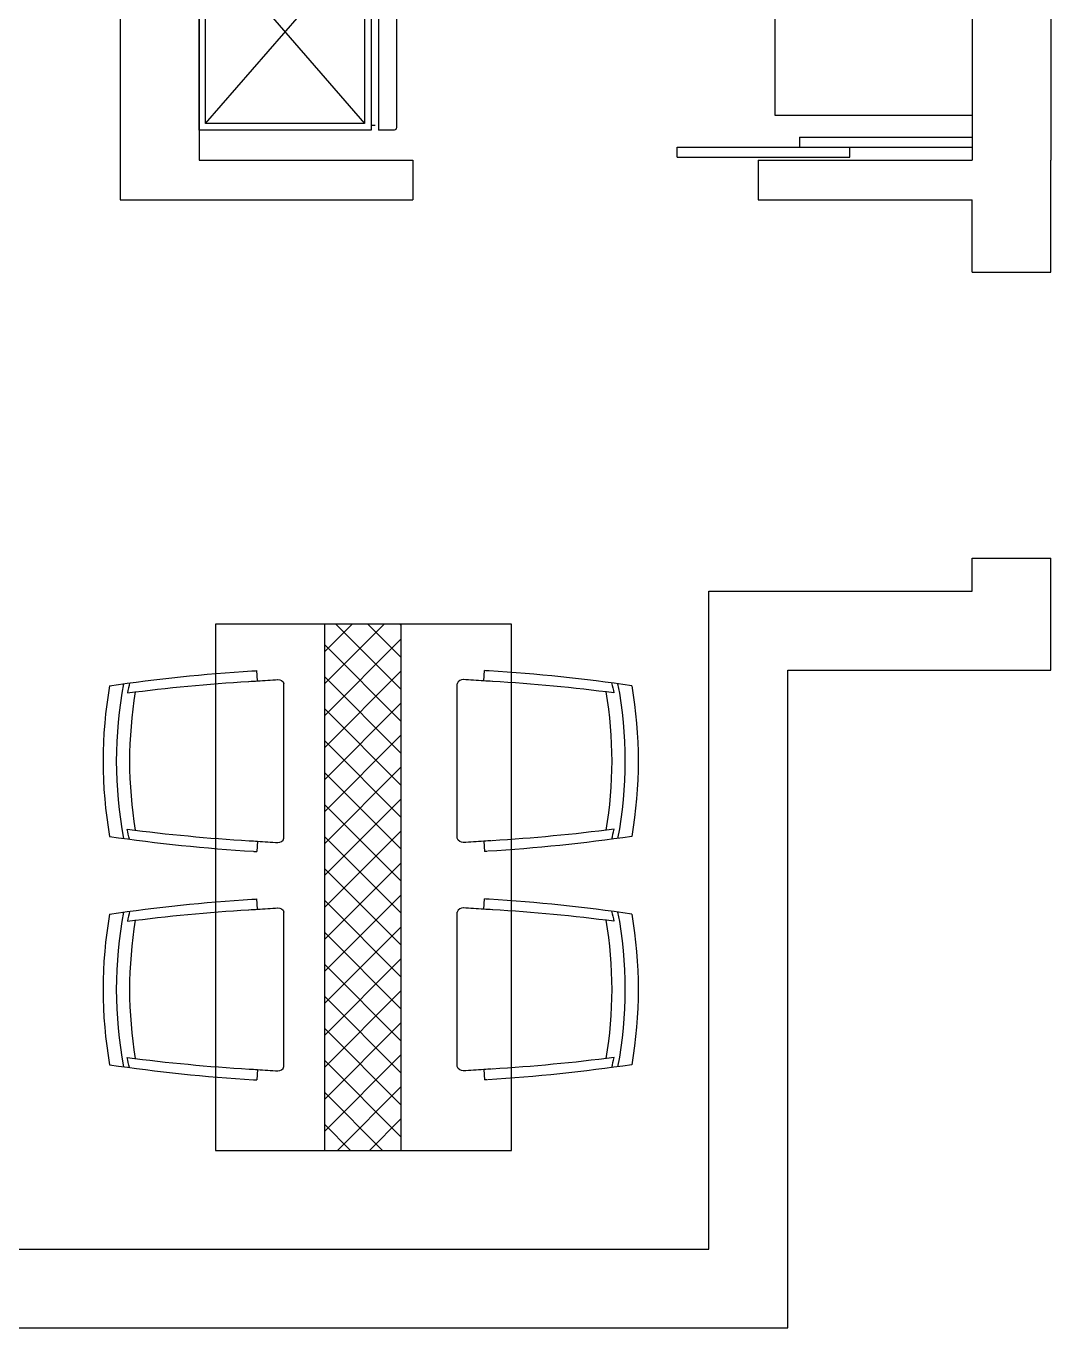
# Model space of a CAD drawing. Header units: millimetres. Extents: x 207737 to 293967, y -150247 to -126753.
# Drawn here: x 226562 to 229678, y -150247 to -146289 of the extents above; entities that cross this region are included whole.
import ezdxf

# ---------------------------------------------------------------- set-up
doc = ezdxf.new("R2010")
doc.units = ezdxf.units.MM
doc.header["$MEASUREMENT"] = 0
doc.linetypes.add('ACAD_ISO03W100', pattern=[30, 12, -18])
for name, color, linetype in [('7-xc-活动家具', 146, 'Continuous'), ('A-土建墙（含管井、立管）', 6, 'Continuous'), ('P-固定家具（落地、不到顶）', 142, 'Continuous'), ('P-活动家具', 146, 'Continuous'), ('P-门', 2, 'Continuous')]:
    doc.layers.add(name, color=color, linetype=linetype)

# ---------------------------------------------------------------- blocks, each defined once
blk = doc.blocks.new('20180326.16033205')
at = {"layer": '7-xc-活动家具'}
for p, q in [((523, 600), (0, 600)), ((0, 600), (0, 0)), ((523, 0), (523, 600)), ((593, 600), (545, 600)), ((545, 0), (545, 600)), ((600, 7), (600, 593)), ((600, 104), (621.2, 104)), ((600, 45.3), (600, 104)), ((621.2, 104), (621.2, 45.3)), ((621.2, 45.3), (600, 45.3)), ((0, 0), (523, 0)), ((545, 0), (593, 0))]:
    blk.add_line(p, q, dxfattribs=at)
at = {"layer": '7-xc-活动家具', "color": 250}
for p, q in [((20, 22.9), (503, 580)), ((20, 580), (503, 23.1)), ((20, 580), (20, 20)), ((503, 580), (20, 580)), ((503, 20), (503, 580)), ((20, 20), (503, 20))]:
    blk.add_line(p, q, dxfattribs=at)
at = {"layer": '7-xc-活动家具', "color": 250, "linetype": 'ACAD_ISO03W100'}
for p, q in [((523, 585.5), (545, 585.5)), ((523, 15.2), (545, 15.2))]:
    blk.add_line(p, q, dxfattribs=at)
at = {"layer": '7-xc-活动家具'}
for centre, start, end in [((593, 593), 0, 90), ((593, 7), 270, 0)]:
    blk.add_arc(centre, 7, start, end, dxfattribs=at)
blk = doc.blocks.new('canzhuo 1')
at = {"layer": 'P-活动家具', "linetype": 'ByBlock'}
h = blk.add_hatch(dxfattribs=at)
h.set_pattern_fill('ANSI37', color=8, scale=550, angle=90, style=0)
h.set_pattern_definition([(135, (418288.294, -102045.89), (-48.613591, -48.613591), []), (225, (418288.294, -102045.89), (48.613591, -48.613591), [])])
h.paths.add_polyline_path([(227469.9, -149707), (227588, -149707), (227588, -148107), (227469.9, -148107)])
h.paths.add_polyline_path([(227588, -149707), (227702.7, -149707), (227702.7, -148107), (227588, -148107)])
at = {"layer": 'P-活动家具', "color": 8, "linetype": 'ByBlock'}
for p, q in [((227469.9, -149707), (227469.9, -148107)), ((227702.7, -149707), (227702.7, -148107))]:
    blk.add_line(p, q, dxfattribs=at)
at = {"layer": 'P-活动家具', "ltscale": 0.8}
for p, q in [((227265.6, -148279.8), (227263.2, -148248.4)), ((227953.5, -148279.8), (227955.9, -148248.4)), ((227346.1, -148758.3), (227346.1, -148288.5)), ((227873, -148758.3), (227873, -148288.5)), ((227265.6, -148767.1), (227263.2, -148798.4)), ((227953.5, -148767.1), (227955.9, -148798.4)), ((227265.6, -148974), (227263.2, -148942.6)), ((227953.5, -148974), (227955.9, -148942.6)), ((227346.1, -149452.5), (227346.1, -148982.8)), ((227873, -149452.5), (227873, -148982.8)), ((227265.6, -149461.3), (227263.2, -149492.6)), ((227953.5, -149461.3), (227955.9, -149492.6))]:
    blk.add_line(p, q, dxfattribs=at)
blk.add_lwpolyline([(228038, -149707), (228038, -148107), (227138, -148107), (227138, -149707)], close=True, dxfattribs=at)
for points in [[(226815.7, -148294.4, -0.021614), (227248.8, -148249.3, -0.021614)], [(227248.9, -148249.3, -0.000711), (227263.2, -148248.4)], [(227265.6, -148279.8, -0.005354), (227327.7, -148275.7)], [(227326.9, -148275.7, -0.344238), (227346.1, -148288.5)], [(227892.2, -148275.7, 0.344238), (227873, -148288.5)], [(227953.5, -148279.8, 0.005354), (227891.4, -148275.7)], [(227970.2, -148249.3, 0.000711), (227955.9, -148248.4)], [(228403.4, -148294.4, 0.021614), (227970.3, -148249.3, 0.021614)], [(226815.7, -148294.4, 0.085623), (226815.7, -148752.4)], [(226858.5, -148288.3, 0.094368), (226858.6, -148758.6)], [(226869.9, -148316.3, -0.017065), (227238.4, -148281.3, -0.017065)], [(226876.8, -148285.8, 0.009926), (226869.9, -148316.3)], [(226894.1, -148313.2, 0.083062), (226894.1, -148733.6)], [(227239.5, -148281.3, -0.001205), (227265.6, -148279.8)], [(227979.6, -148281.3, 0.001205), (227953.5, -148279.8)], [(228349.2, -148316.3, 0.017065), (227980.6, -148281.3, 0.017065)], [(228325, -148313.2, -0.083062), (228325, -148733.6)], [(228342.2, -148285.8, -0.009926), (228349.2, -148316.3)], [(228360.6, -148288.3, -0.094368), (228360.5, -148758.6)], [(228403.4, -148294.4, -0.085623), (228403.4, -148752.4)], [(226815.7, -148752.4, 0.021842), (227253.4, -148797.8, 0.021842)], [(226869.4, -148730.5, 0.017163), (227240.1, -148765.6, 0.017163)], [(226876.3, -148761, -0.009915), (226869.4, -148730.5)], [(228403.4, -148752.4, -0.021842), (227965.7, -148797.8, -0.021842)], [(228349.6, -148730.5, -0.017163), (227979, -148765.6, -0.017163)], [(228342.8, -148761, 0.009915), (228349.6, -148730.5)], [(227241.7, -148765.7, 0.001101), (227265.6, -148767.1)], [(227265.6, -148767.1, 0.004862), (227327.7, -148771.1)], [(227326.9, -148771.1, 0.344238), (227346.1, -148758.3)], [(227326.9, -148771.1, 0.344238), (227346.1, -148758.3)], [(227892.2, -148771.1, -0.344238), (227873, -148758.3)], [(227892.2, -148771.1, -0.344238), (227873, -148758.3)], [(227953.5, -148767.1, -0.004862), (227891.4, -148771.1)], [(227977.3, -148765.7, -0.001101), (227953.5, -148767.1)], [(227254.9, -148797.9, 0.000413), (227263.2, -148798.4)], [(227964.2, -148797.9, -0.000413), (227955.9, -148798.4)], [(226815.7, -148988.7, -0.021614), (227248.8, -148943.5, -0.021614)], [(227248.9, -148943.5, -0.000711), (227263.2, -148942.6)], [(227970.2, -148943.5, 0.000711), (227955.9, -148942.6)], [(228403.4, -148988.7, 0.021614), (227970.3, -148943.5, 0.021614)], [(226815.7, -148988.7, 0.085623), (226815.7, -149446.6)], [(226858.5, -148982.5, 0.094368), (226858.6, -149452.8)], [(226869.9, -149010.5, -0.017065), (227238.4, -148975.6, -0.017065)], [(226876.8, -148980, 0.009926), (226869.9, -149010.5)], [(227239.5, -148975.5, -0.001205), (227265.6, -148974)], [(227265.6, -148974, -0.005354), (227327.7, -148969.9)], [(227326.9, -148970, -0.344238), (227346.1, -148982.8)], [(227892.2, -148970, 0.344238), (227873, -148982.8)], [(227953.5, -148974, 0.005354), (227891.4, -148969.9)], [(227979.6, -148975.5, 0.001205), (227953.5, -148974)], [(228349.2, -149010.5, 0.017065), (227980.6, -148975.6, 0.017065)], [(228342.2, -148980, -0.009926), (228349.2, -149010.5)], [(228360.6, -148982.5, -0.094368), (228360.5, -149452.8)], [(228403.4, -148988.7, -0.085623), (228403.4, -149446.6)], [(226894.1, -149007.4, 0.083062), (226894.1, -149427.8)], [(228325, -149007.4, -0.083062), (228325, -149427.8)], [(226869.4, -149424.7, 0.017163), (227240.1, -149459.8, 0.017163)], [(226876.3, -149455.2, -0.009915), (226869.4, -149424.7)], [(228349.6, -149424.7, -0.017163), (227979, -149459.8, -0.017163)], [(228342.8, -149455.2, 0.009915), (228349.6, -149424.7)], [(226815.7, -149446.6, 0.021842), (227253.4, -149492.1, 0.021842)], [(227241.7, -149459.9, 0.001101), (227265.6, -149461.3)], [(227265.6, -149461.3, 0.004862), (227327.7, -149465.4)], [(227326.9, -149465.3, 0.344238), (227346.1, -149452.5)], [(227326.9, -149465.3, 0.344238), (227346.1, -149452.5)], [(227892.2, -149465.3, -0.344238), (227873, -149452.5)], [(227892.2, -149465.3, -0.344238), (227873, -149452.5)], [(227953.5, -149461.3, -0.004862), (227891.4, -149465.4)], [(227977.3, -149459.9, -0.001101), (227953.5, -149461.3)], [(228403.4, -149446.6, -0.021842), (227965.7, -149492.1, -0.021842)], [(227254.9, -149492.2, 0.000413), (227263.2, -149492.6)], [(227964.2, -149492.2, -0.000413), (227955.9, -149492.6)]]:
    blk.add_lwpolyline(points, format="xyb", dxfattribs=at)

msp = doc.modelspace()

# ---------------------------------------------------------------- linework, layer by layer
at = {"layer": 'A-土建墙（含管井、立管）', "linetype": 'Continuous'}
for p, q in [((226848, -144307), (226848, -146427)), ((227088, -144427), (227088, -146697)), ((229438, -144427), (229438, -146697)), ((227088, -144877), (227088, -146697)), ((229678, -145097), (229678, -146697)), ((226848, -146187), (226848, -146817)), ((227088, -146697), (227738, -146697)), ((227738, -146697), (227738, -146817)), ((228788, -146697), (228788, -146817)), ((228788, -146697), (229438, -146697)), ((229678, -147037), (229678, -146697)), ((226848, -146817), (227738, -146817)), ((228788, -146817), (229438, -146817)), ((229438, -147037), (229438, -146817)), ((229438, -147037), (229678, -147037)), ((229438, -147907), (229678, -147907)), ((229438, -148007), (229438, -147907)), ((229678, -148247), (229678, -147907)), ((228638, -148007), (229438, -148007)), ((228638, -150007), (228638, -148007)), ((228878, -148247), (229678, -148247)), ((228878, -150247), (228878, -148247)), ((222708, -150007), (228638, -150007)), ((222468, -150247), (228878, -150247))]:
    msp.add_line(p, q, dxfattribs=at)
at = {"layer": 'P-固定家具（落地、不到顶）', "linetype": 'Continuous'}
for p, q in [((228838, -145027), (228838, -146560)), ((228838, -146560), (229438, -146560))]:
    msp.add_line(p, q, dxfattribs=at)
at = {"layer": 'P-门', "linetype": 'Continuous'}
for p, q in [((228913, -146627), (228913, -146657)), ((228913, -146627), (229438, -146627)), ((229438, -146627), (229438, -146657)), ((228542, -146687), (228542, -146657)), ((228542, -146657), (229067, -146657)), ((228542, -146687), (229067, -146687)), ((228913, -146657), (229438, -146657)), ((229067, -146687), (229067, -146657))]:
    msp.add_line(p, q, dxfattribs=at)

# ---------------------------------------------------------------- block references
at = {"layer": 'A-土建墙（含管井、立管）', "linetype": 'Continuous'}
msp.add_blockref('canzhuo 1', (0, 0), dxfattribs=at)
at = {"layer": 'P-活动家具', "xscale": -1, "rotation": 180}
msp.add_blockref('20180326.16033205', (227088, -146005), dxfattribs=at)

doc.saveas('drawing.dxf')
